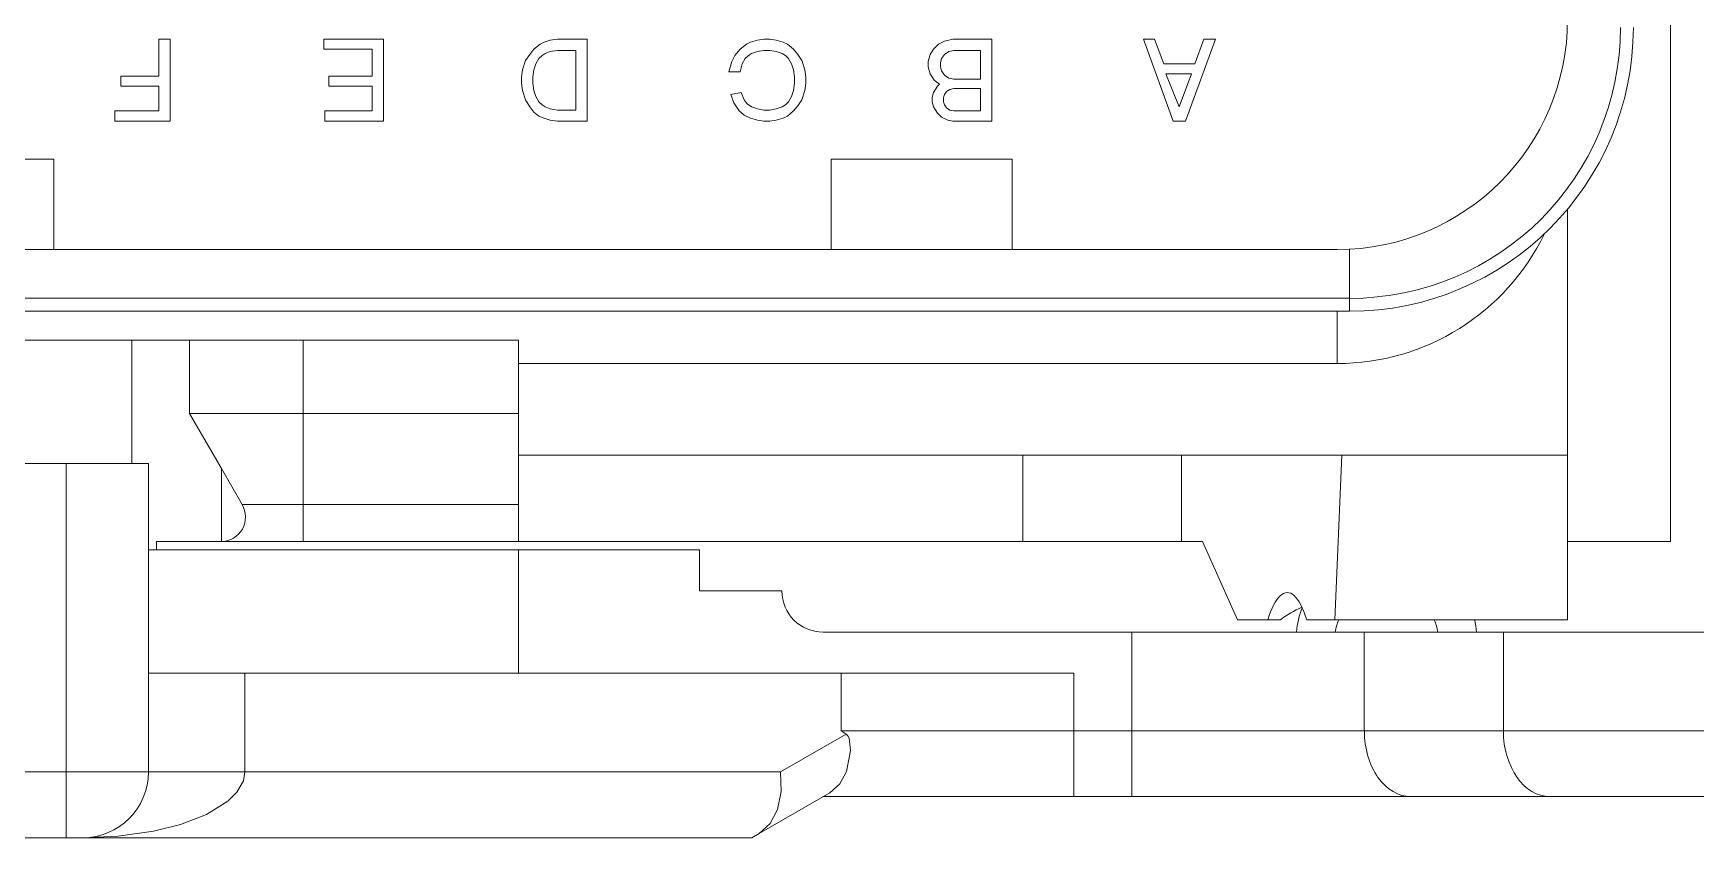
# Model space of a CAD drawing. Header units: inches. Extents: x 47316 to 59086, y 3141 to 11743.
# Drawn here: x 54119.66 to 54139.87, y 9543.84 to 9553.62 of the extents above; entities that cross this region are included whole.
import ezdxf

# ---------------------------------------------------------------- set-up
doc = ezdxf.new("R2010")
doc.units = ezdxf.units.IN
doc.header["$MEASUREMENT"] = 0

msp = doc.modelspace()

# ---------------------------------------------------------------- linework, layer by layer
at = {"color": 0, "lineweight": 15}
for p, q in [((54139.558, 9547.44), (54139.558, 9575.14)), ((54135.658, 9550.398), (54101.458, 9550.398)), ((54135.658, 9550.24), (54101.458, 9550.24)), ((54129.56, 9545.08), (54129.54, 9545.101)), ((54129.574, 9545.05), (54129.56, 9545.08)), ((54129.591, 9544.897), (54129.574, 9545.05)), ((54129.543, 9544.646), (54129.591, 9544.897)), ((54122.23, 9544.64), (54122.212, 9544.534)), ((54128.751, 9544.404), (54128.743, 9544.64)), ((54129.461, 9544.496), (54129.543, 9544.646)), ((54122.134, 9544.395), (54122.024, 9544.285)), ((54122.212, 9544.534), (54122.134, 9544.395)), ((54128.706, 9544.184), (54128.751, 9544.404)), ((54129.34, 9544.388), (54129.461, 9544.496)), ((54122.024, 9544.285), (54121.762, 9544.123)), ((54128.615, 9544.012), (54128.706, 9544.184)), ((54121.447, 9544.002), (54121.121, 9543.921)), ((54121.762, 9544.123), (54121.447, 9544.002)), ((54128.481, 9543.892), (54128.615, 9544.012)), ((54120.691, 9543.86), (54120.258, 9543.84)), ((54121.121, 9543.921), (54120.691, 9543.86))]:
    msp.add_line(p, q, dxfattribs=at)
at = {"color": 0, "lineweight": 15, "ltscale": 0.01125}
msp.add_line((54121.185, 9553.1), (54121.185, 9553.55), dxfattribs=at)
at = {"color": 0, "lineweight": 15, "ltscale": 0.003438}
for p, q in [((54121.185, 9553.55), (54121.323, 9553.55)), ((54133.152, 9553.55), (54133.289, 9553.55)), ((54128.25, 9553.15), (54128.113, 9553.15))]:
    msp.add_line(p, q, dxfattribs=at)
at = {"color": 0, "lineweight": 15, "ltscale": 0.025}
for p, q in [((54121.323, 9553.55), (54121.323, 9552.55)), ((54123.915, 9553.55), (54123.915, 9552.55)), ((54126.393, 9553.55), (54126.393, 9552.55)), ((54131.311, 9553.55), (54131.311, 9552.55)), ((54121.058, 9548.39), (54120.058, 9548.39)), ((54122.938, 9547.44), (54121.938, 9547.44)), ((54128.758, 9546.84), (54127.758, 9546.84)), ((54120.058, 9544.64), (54121.058, 9544.64))]:
    msp.add_line(p, q, dxfattribs=at)
at = {"color": 0, "lineweight": 15, "ltscale": 0.003125}
for p, q in [((54123.19, 9553.425), (54123.19, 9553.55)), ((54120.723, 9552.975), (54120.723, 9553.1)), ((54123.252, 9552.975), (54123.252, 9553.1)), ((54120.648, 9552.55), (54120.648, 9552.675)), ((54123.202, 9552.55), (54123.202, 9552.675))]:
    msp.add_line(p, q, dxfattribs=at)
at = {"color": 0, "lineweight": 15, "ltscale": 0.018125}
msp.add_line((54123.19, 9553.55), (54123.915, 9553.55), dxfattribs=at)
at = {"color": 0, "lineweight": 15, "ltscale": 0.00244}
for p, q in [((54125.743, 9553.425), (54125.818, 9553.487)), ((54128.826, 9553.487), (54128.9, 9553.425)), ((54128.9, 9552.675), (54128.826, 9552.612))]:
    msp.add_line(p, q, dxfattribs=at)
at = {"color": 0, "lineweight": 15, "ltscale": 0.001398}
for p, q in [((54125.818, 9553.487), (54125.868, 9553.512)), ((54128.775, 9553.512), (54128.826, 9553.487)), ((54128.826, 9552.612), (54128.775, 9552.587))]:
    msp.add_line(p, q, dxfattribs=at)
at = {"color": 0, "lineweight": 15, "ltscale": 0.001976}
for p, q in [((54125.868, 9553.512), (54125.943, 9553.537)), ((54128.463, 9553.4), (54128.388, 9553.375)), ((54128.763, 9553.375), (54128.688, 9553.4)), ((54128.388, 9552.725), (54128.463, 9552.7)), ((54125.943, 9552.562), (54125.868, 9552.587))]:
    msp.add_line(p, q, dxfattribs=at)
at = {"color": 0, "lineweight": 15, "ltscale": 0.00221}
for p, q in [((54125.943, 9553.537), (54126.03, 9553.55)), ((54130.599, 9553.425), (54130.661, 9553.487)), ((54126.03, 9553.412), (54125.943, 9553.4)), ((54125.593, 9553.087), (54125.605, 9553.175)), ((54125.743, 9553.175), (54125.73, 9553.087)), ((54128.913, 9553.087), (54128.9, 9553.175)), ((54129.038, 9553.175), (54129.05, 9553.087)), ((54126.03, 9552.55), (54125.943, 9552.562))]:
    msp.add_line(p, q, dxfattribs=at)
at = {"color": 0, "lineweight": 15, "ltscale": 0.009063}
for p, q in [((54126.03, 9553.55), (54126.393, 9553.55)), ((54126.393, 9552.55), (54126.03, 9552.55))]:
    msp.add_line(p, q, dxfattribs=at)
at = {"color": 0, "lineweight": 15, "ltscale": 0.002441}
for p, q in [((54128.25, 9553.425), (54128.326, 9553.487)), ((54128.188, 9553.35), (54128.25, 9553.425))]:
    msp.add_line(p, q, dxfattribs=at)
at = {"color": 0, "lineweight": 15, "ltscale": 0.001397}
msp.add_line((54128.326, 9553.487), (54128.375, 9553.512), dxfattribs=at)
at = {"color": 0, "lineweight": 15, "ltscale": 0.002275}
for p, q in [((54128.375, 9553.512), (54128.463, 9553.537)), ((54128.688, 9553.537), (54128.775, 9553.512)), ((54128.463, 9552.562), (54128.375, 9552.587)), ((54128.775, 9552.587), (54128.688, 9552.562))]:
    msp.add_line(p, q, dxfattribs=at)
at = {"color": 0, "lineweight": 15, "ltscale": 0.001901}
for p, q in [((54128.463, 9553.537), (54128.538, 9553.55)), ((54128.613, 9553.55), (54128.688, 9553.537)), ((54128.538, 9553.412), (54128.463, 9553.4)), ((54128.688, 9553.4), (54128.613, 9553.412)), ((54128.463, 9552.7), (54128.538, 9552.687)), ((54128.613, 9552.687), (54128.688, 9552.7)), ((54128.538, 9552.55), (54128.463, 9552.562)), ((54128.688, 9552.562), (54128.613, 9552.55))]:
    msp.add_line(p, q, dxfattribs=at)
at = {"color": 0, "lineweight": 15, "ltscale": 0.001875}
for p, q in [((54128.538, 9553.55), (54128.613, 9553.55)), ((54128.613, 9553.412), (54128.538, 9553.412)), ((54125.593, 9553.012), (54125.593, 9553.087)), ((54125.73, 9553.087), (54125.73, 9553.012)), ((54128.913, 9553.012), (54128.913, 9553.087)), ((54129.05, 9553.087), (54129.05, 9553.012)), ((54128.538, 9552.687), (54128.613, 9552.687)), ((54128.613, 9552.55), (54128.538, 9552.55))]:
    msp.add_line(p, q, dxfattribs=at)
at = {"color": 0, "lineweight": 15, "ltscale": 0.002096}
for p, q in [((54130.661, 9553.487), (54130.736, 9553.525)), ((54130.774, 9552.562), (54130.699, 9552.6))]:
    msp.add_line(p, q, dxfattribs=at)
at = {"color": 0, "lineweight": 15, "ltscale": 0.002576}
msp.add_line((54130.736, 9553.525), (54130.836, 9553.55), dxfattribs=at)
at = {"color": 0, "lineweight": 15, "ltscale": 0.011875}
for p, q in [((54130.836, 9553.55), (54131.311, 9553.55)), ((54131.311, 9552.55), (54130.836, 9552.55))]:
    msp.add_line(p, q, dxfattribs=at)
at = {"color": 0, "lineweight": 15, "ltscale": 0.026592}
for p, q in [((54133.514, 9552.55), (54133.152, 9553.55)), ((54134.027, 9553.55), (54133.664, 9552.55))]:
    msp.add_line(p, q, dxfattribs=at)
at = {"color": 0, "lineweight": 15, "ltscale": 0.00801}
for p, q in [((54133.289, 9553.55), (54133.402, 9553.25)), ((54133.777, 9553.25), (54133.889, 9553.55))]:
    msp.add_line(p, q, dxfattribs=at)
at = {"color": 0, "lineweight": 15, "ltscale": 0.003437}
msp.add_line((54133.889, 9553.55), (54134.027, 9553.55), dxfattribs=at)
at = {"color": 0, "lineweight": 15, "ltscale": 0.014688}
msp.add_line((54123.777, 9553.425), (54123.19, 9553.425), dxfattribs=at)
at = {"color": 0, "lineweight": 15, "ltscale": 0.008125}
for p, q in [((54123.777, 9553.1), (54123.777, 9553.425)), ((54131.174, 9553.412), (54130.849, 9553.412)), ((54130.849, 9553.062), (54131.174, 9553.062)), ((54131.174, 9552.95), (54130.849, 9552.95)), ((54130.849, 9552.675), (54131.174, 9552.675))]:
    msp.add_line(p, q, dxfattribs=at)
at = {"color": 0, "lineweight": 15, "ltscale": 0.002964}
for p, q in [((54125.605, 9553.175), (54125.643, 9553.287)), ((54129, 9553.287), (54129.038, 9553.175)), ((54125.643, 9552.812), (54125.605, 9552.925)), ((54129.038, 9552.925), (54129, 9552.812))]:
    msp.add_line(p, q, dxfattribs=at)
at = {"color": 0, "lineweight": 15, "ltscale": 0.002254}
for p, q in [((54125.643, 9553.287), (54125.693, 9553.362)), ((54128.951, 9553.362), (54129, 9553.287)), ((54130.611, 9553.05), (54130.561, 9553.125)), ((54130.599, 9552.9), (54130.649, 9552.975)), ((54129, 9552.812), (54128.951, 9552.737)), ((54130.649, 9552.65), (54130.599, 9552.725))]:
    msp.add_line(p, q, dxfattribs=at)
at = {"color": 0, "lineweight": 15, "ltscale": 0.002001}
for p, q in [((54125.693, 9553.362), (54125.743, 9553.425)), ((54128.9, 9553.425), (54128.951, 9553.362)), ((54130.674, 9553), (54130.611, 9553.05)), ((54125.743, 9552.662), (54125.693, 9552.725)), ((54125.805, 9552.612), (54125.743, 9552.662)), ((54128.3, 9552.625), (54128.238, 9552.675)), ((54128.951, 9552.737), (54128.9, 9552.675))]:
    msp.add_line(p, q, dxfattribs=at)
at = {"color": 0, "lineweight": 15, "ltscale": 0.001822}
for p, q in [((54125.805, 9553.312), (54125.768, 9553.25)), ((54128.313, 9553.312), (54128.275, 9553.25)), ((54128.875, 9553.25), (54128.838, 9553.312)), ((54130.561, 9553.362), (54130.599, 9553.425)), ((54125.768, 9552.85), (54125.805, 9552.787)), ((54128.838, 9552.787), (54128.875, 9552.85))]:
    msp.add_line(p, q, dxfattribs=at)
at = {"color": 0, "lineweight": 15, "ltscale": 0.001325}
for p, q in [((54125.843, 9553.35), (54125.805, 9553.312)), ((54125.805, 9552.787), (54125.843, 9552.75))]:
    msp.add_line(p, q, dxfattribs=at)
at = {"color": 0, "lineweight": 15, "ltscale": 0.001127}
for p, q in [((54125.88, 9553.375), (54125.843, 9553.35)), ((54128.388, 9553.375), (54128.351, 9553.35)), ((54128.8, 9553.35), (54128.763, 9553.375)), ((54130.799, 9552.937), (54130.761, 9552.912)), ((54125.843, 9552.75), (54125.88, 9552.725)), ((54128.763, 9552.725), (54128.8, 9552.75)), ((54130.736, 9552.75), (54130.761, 9552.712))]:
    msp.add_line(p, q, dxfattribs=at)
at = {"color": 0, "lineweight": 15, "ltscale": 0.001683}
for p, q in [((54125.943, 9553.4), (54125.88, 9553.375)), ((54125.88, 9552.725), (54125.943, 9552.7)), ((54125.868, 9552.587), (54125.805, 9552.612))]:
    msp.add_line(p, q, dxfattribs=at)
at = {"color": 0, "lineweight": 15, "ltscale": 0.005625}
for p, q in [((54126.255, 9553.412), (54126.03, 9553.412)), ((54126.03, 9552.687), (54126.255, 9552.687))]:
    msp.add_line(p, q, dxfattribs=at)
at = {"color": 0, "lineweight": 15, "ltscale": 0.018124}
msp.add_line((54126.255, 9552.687), (54126.255, 9553.412), dxfattribs=at)
at = {"color": 0, "lineweight": 15, "ltscale": 0.003263}
msp.add_line((54128.113, 9553.15), (54128.15, 9553.275), dxfattribs=at)
at = {"color": 0, "lineweight": 15, "ltscale": 0.002097}
for p, q in [((54128.15, 9553.275), (54128.188, 9553.35)), ((54128.375, 9552.587), (54128.3, 9552.625))]:
    msp.add_line(p, q, dxfattribs=at)
at = {"color": 0, "lineweight": 15, "ltscale": 0.001326}
for p, q in [((54128.351, 9553.35), (54128.313, 9553.312)), ((54128.838, 9553.312), (54128.8, 9553.35)), ((54128.8, 9552.75), (54128.838, 9552.787))]:
    msp.add_line(p, q, dxfattribs=at)
at = {"color": 0, "lineweight": 15, "ltscale": 0.002276}
msp.add_line((54130.536, 9553.275), (54130.561, 9553.362), dxfattribs=at)
at = {"color": 0, "lineweight": 15, "ltscale": 0.001563}
for p, q in [((54130.536, 9553.212), (54130.536, 9553.275)), ((54130.736, 9553.112), (54130.786, 9553.075)), ((54128.338, 9552.762), (54128.388, 9552.725))]:
    msp.add_line(p, q, dxfattribs=at)
at = {"color": 0, "lineweight": 15, "ltscale": 0.00129}
msp.add_line((54130.699, 9553.312), (54130.686, 9553.262), dxfattribs=at)
at = {"color": 0, "lineweight": 15, "ltscale": 0.00125}
for p, q in [((54130.686, 9553.262), (54130.686, 9553.212)), ((54130.586, 9552.787), (54130.586, 9552.837)), ((54130.724, 9552.837), (54130.724, 9552.787))]:
    msp.add_line(p, q, dxfattribs=at)
at = {"color": 0, "lineweight": 15, "ltscale": 0.001562}
for p, q in [((54130.736, 9553.362), (54130.699, 9553.312)), ((54130.786, 9553.4), (54130.736, 9553.362)), ((54130.699, 9553.162), (54130.736, 9553.112))]:
    msp.add_line(p, q, dxfattribs=at)
at = {"color": 0, "lineweight": 15, "ltscale": 0.001594}
for p, q in [((54130.849, 9553.412), (54130.786, 9553.4)), ((54130.586, 9552.837), (54130.599, 9552.9)), ((54130.599, 9552.725), (54130.586, 9552.787)), ((54130.836, 9552.55), (54130.774, 9552.562))]:
    msp.add_line(p, q, dxfattribs=at)
at = {"color": 0, "lineweight": 15, "ltscale": 0.008749}
msp.add_line((54131.174, 9553.062), (54131.174, 9553.412), dxfattribs=at)
at = {"color": 0, "lineweight": 15, "ltscale": 0.011562}
for p, q in [((54120.723, 9553.1), (54121.185, 9553.1)), ((54121.185, 9552.975), (54120.723, 9552.975))]:
    msp.add_line(p, q, dxfattribs=at)
at = {"color": 0, "lineweight": 15, "ltscale": 0.013126}
for p, q in [((54123.252, 9553.1), (54123.777, 9553.1)), ((54123.777, 9552.975), (54123.252, 9552.975))]:
    msp.add_line(p, q, dxfattribs=at)
at = {"color": 0, "lineweight": 15, "ltscale": 0.001977}
for p, q in [((54125.768, 9553.25), (54125.743, 9553.175)), ((54128.9, 9553.175), (54128.875, 9553.25)), ((54125.743, 9552.925), (54125.768, 9552.85)), ((54128.875, 9552.85), (54128.9, 9552.925)), ((54128.688, 9552.7), (54128.763, 9552.725))]:
    msp.add_line(p, q, dxfattribs=at)
at = {"color": 0, "lineweight": 15, "ltscale": 0.002578}
msp.add_line((54128.275, 9553.25), (54128.25, 9553.15), dxfattribs=at)
at = {"color": 0, "lineweight": 15, "ltscale": 0.002274}
msp.add_line((54130.561, 9553.125), (54130.536, 9553.212), dxfattribs=at)
at = {"color": 0, "lineweight": 15, "ltscale": 0.001288}
for p, q in [((54130.686, 9553.212), (54130.699, 9553.162)), ((54130.849, 9552.95), (54130.799, 9552.937)), ((54130.799, 9552.687), (54130.849, 9552.675))]:
    msp.add_line(p, q, dxfattribs=at)
at = {"color": 0, "lineweight": 15, "ltscale": 0.001593}
msp.add_line((54130.786, 9553.075), (54130.849, 9553.062), dxfattribs=at)
at = {"color": 0, "lineweight": 15, "ltscale": 0.009375}
msp.add_line((54133.402, 9553.25), (54133.777, 9553.25), dxfattribs=at)
at = {"color": 0, "lineweight": 15, "ltscale": 0.007812}
msp.add_line((54133.739, 9553.125), (54133.427, 9553.125), dxfattribs=at)
at = {"color": 0, "lineweight": 15, "ltscale": 0.010794}
msp.add_line((54133.427, 9553.125), (54133.589, 9552.725), dxfattribs=at)
at = {"color": 0, "lineweight": 15, "ltscale": 0.010681}
msp.add_line((54133.589, 9552.725), (54133.739, 9553.125), dxfattribs=at)
at = {"color": 0, "lineweight": 15, "ltscale": 0.0075}
for p, q in [((54121.185, 9552.675), (54121.185, 9552.975)), ((54123.777, 9552.675), (54123.777, 9552.975)), ((54122.938, 9547.74), (54122.938, 9547.44)), ((54125.558, 9547.44), (54125.558, 9547.74))]:
    msp.add_line(p, q, dxfattribs=at)
at = {"color": 0, "lineweight": 15, "ltscale": 0.002209}
for p, q in [((54125.605, 9552.925), (54125.593, 9553.012)), ((54125.73, 9553.012), (54125.743, 9552.925)), ((54128.9, 9552.925), (54128.913, 9553.012)), ((54129.05, 9553.012), (54129.038, 9552.925)), ((54125.943, 9552.7), (54126.03, 9552.687))]:
    msp.add_line(p, q, dxfattribs=at)
at = {"color": 0, "lineweight": 15, "ltscale": 0.003187}
msp.add_line((54128.138, 9552.875), (54128.263, 9552.9), dxfattribs=at)
at = {"color": 0, "lineweight": 15, "ltscale": 0.002671}
msp.add_line((54128.175, 9552.775), (54128.138, 9552.875), dxfattribs=at)
at = {"color": 0, "lineweight": 15, "ltscale": 0.002379}
msp.add_line((54128.263, 9552.9), (54128.3, 9552.812), dxfattribs=at)
at = {"color": 0, "lineweight": 15, "ltscale": 0.000884747}
msp.add_line((54130.649, 9552.975), (54130.674, 9553), dxfattribs=at)
at = {"color": 0, "lineweight": 15, "ltscale": 0.000989177}
msp.add_line((54130.736, 9552.875), (54130.724, 9552.837), dxfattribs=at)
at = {"color": 0, "lineweight": 15, "ltscale": 0.001126}
for p, q in [((54130.761, 9552.912), (54130.736, 9552.875)), ((54130.761, 9552.712), (54130.799, 9552.687))]:
    msp.add_line(p, q, dxfattribs=at)
at = {"color": 0, "lineweight": 15, "ltscale": 0.006874}
msp.add_line((54131.174, 9552.675), (54131.174, 9552.95), dxfattribs=at)
at = {"color": 0, "lineweight": 15, "ltscale": 0.013437}
msp.add_line((54120.648, 9552.675), (54121.185, 9552.675), dxfattribs=at)
at = {"color": 0, "lineweight": 15, "ltscale": 0.014375}
msp.add_line((54123.202, 9552.675), (54123.777, 9552.675), dxfattribs=at)
at = {"color": 0, "lineweight": 15, "ltscale": 0.00252}
msp.add_line((54125.693, 9552.725), (54125.643, 9552.812), dxfattribs=at)
at = {"color": 0, "lineweight": 15, "ltscale": 0.002948}
msp.add_line((54128.238, 9552.675), (54128.175, 9552.775), dxfattribs=at)
at = {"color": 0, "lineweight": 15, "ltscale": 0.001564}
msp.add_line((54128.3, 9552.812), (54128.338, 9552.762), dxfattribs=at)
at = {"color": 0, "lineweight": 15, "ltscale": 0.001768}
msp.add_line((54130.699, 9552.6), (54130.649, 9552.65), dxfattribs=at)
at = {"color": 0, "lineweight": 15, "ltscale": 0.000987729}
msp.add_line((54130.724, 9552.787), (54130.736, 9552.75), dxfattribs=at)
at = {"color": 0, "lineweight": 15, "ltscale": 0.016875}
msp.add_line((54121.323, 9552.55), (54120.648, 9552.55), dxfattribs=at)
at = {"color": 0, "lineweight": 15, "ltscale": 0.017812}
msp.add_line((54123.915, 9552.55), (54123.202, 9552.55), dxfattribs=at)
at = {"color": 0, "lineweight": 15, "ltscale": 0.00375}
msp.add_line((54133.664, 9552.55), (54133.514, 9552.55), dxfattribs=at)
at = {"color": 0, "lineweight": 15, "ltscale": 0.0675}
for p, q in [((54119.908, 9552.09), (54117.208, 9552.09)), ((54119.908, 9550.99), (54117.208, 9550.99))]:
    msp.add_line(p, q, dxfattribs=at)
at = {"color": 0, "lineweight": 15, "ltscale": 0.027499}
for p, q in [((54119.908, 9552.09), (54119.908, 9550.99)), ((54129.358, 9550.99), (54129.358, 9552.09)), ((54131.558, 9550.99), (54131.558, 9552.09))]:
    msp.add_line(p, q, dxfattribs=at)
at = {"color": 0, "lineweight": 15, "ltscale": 0.055}
for p, q in [((54131.558, 9552.09), (54129.358, 9552.09)), ((54129.358, 9550.99), (54131.558, 9550.99)), ((54127.758, 9547.34), (54125.558, 9547.34))]:
    msp.add_line(p, q, dxfattribs=at)
at = {"color": 0, "lineweight": 15, "ltscale": 0.074773}
msp.add_line((54138.308, 9548.49), (54138.308, 9551.481), dxfattribs=at)
at = {"color": 0, "lineweight": 15, "ltscale": 0.23625}
msp.add_line((54119.908, 9550.99), (54129.358, 9550.99), dxfattribs=at)
at = {"color": 0, "lineweight": 15, "ltscale": 0.09875}
msp.add_line((54131.558, 9550.99), (54135.508, 9550.99), dxfattribs=at)
at = {"color": 0, "lineweight": 15, "ltscale": 0.014922}
msp.add_line((54135.658, 9550.994), (54135.658, 9550.398), dxfattribs=at)
at = {"color": 0, "lineweight": 15, "ltscale": 0.015892}
msp.add_line((54135.508, 9550.24), (54135.508, 9549.605), dxfattribs=at)
at = {"color": 0, "lineweight": 15, "ltscale": 0.003929}
msp.add_line((54135.658, 9550.24), (54135.658, 9550.398), dxfattribs=at)
at = {"color": 0, "lineweight": 15, "ltscale": 0.35}
msp.add_line((54125.558, 9549.89), (54111.558, 9549.89), dxfattribs=at)
at = {"color": 0, "lineweight": 15, "ltscale": 0.0375}
for p, q in [((54120.858, 9548.39), (54120.858, 9549.89)), ((54125.558, 9547.34), (54125.558, 9545.84))]:
    msp.add_line(p, q, dxfattribs=at)
at = {"color": 0, "lineweight": 15, "ltscale": 0.022278}
for p, q in [((54121.558, 9548.999), (54121.558, 9549.89)), ((54122.938, 9548.999), (54122.938, 9549.89))]:
    msp.add_line(p, q, dxfattribs=at)
at = {"color": 0, "lineweight": 15, "ltscale": 0.007141}
msp.add_line((54125.558, 9549.605), (54125.558, 9549.89), dxfattribs=at)
at = {"color": 0, "lineweight": 15, "ltscale": 0.24875}
msp.add_line((54125.558, 9549.605), (54135.508, 9549.605), dxfattribs=at)
at = {"color": 0, "lineweight": 15, "ltscale": 0.027858}
msp.add_line((54125.558, 9548.49), (54125.558, 9549.605), dxfattribs=at)
at = {"color": 0, "lineweight": 15, "ltscale": 0.034509}
msp.add_line((54122.938, 9548.999), (54121.558, 9548.999), dxfattribs=at)
at = {"color": 0, "lineweight": 15, "ltscale": 0.019374}
msp.add_line((54121.945, 9548.328), (54121.558, 9548.999), dxfattribs=at)
at = {"color": 0, "lineweight": 15, "ltscale": 0.027722}
msp.add_line((54122.938, 9547.89), (54122.938, 9548.999), dxfattribs=at)
at = {"color": 0, "lineweight": 15, "ltscale": 0.065491}
for p, q in [((54125.558, 9548.999), (54122.938, 9548.999)), ((54125.558, 9547.89), (54122.938, 9547.89)), ((54122.938, 9547.44), (54125.558, 9547.44))]:
    msp.add_line(p, q, dxfattribs=at)
at = {"color": 0, "lineweight": 15, "ltscale": 0.015001}
msp.add_line((54125.558, 9548.49), (54125.558, 9547.89), dxfattribs=at)
at = {"color": 0, "lineweight": 15, "ltscale": 0.31875}
msp.add_line((54138.308, 9548.49), (54125.558, 9548.49), dxfattribs=at)
at = {"color": 0, "lineweight": 15, "ltscale": 0.02625}
for p, q in [((54131.685, 9548.49), (54131.685, 9547.44)), ((54133.617, 9547.44), (54133.617, 9548.49))]:
    msp.add_line(p, q, dxfattribs=at)
at = {"color": 0, "lineweight": 15, "ltscale": 0.050042}
msp.add_line((54135.481, 9546.49), (54135.563, 9548.49), dxfattribs=at)
at = {"color": 0, "lineweight": 15, "ltscale": 0.05}
msp.add_line((54138.308, 9546.49), (54138.308, 9548.49), dxfattribs=at)
at = {"color": 0, "lineweight": 15, "ltscale": 0.126526}
for p, q in [((54114.997, 9548.39), (54120.058, 9548.39)), ((54120.058, 9544.64), (54114.997, 9544.64)), ((54114.997, 9543.84), (54120.058, 9543.84))]:
    msp.add_line(p, q, dxfattribs=at)
at = {"color": 0, "lineweight": 15, "ltscale": 0.09375}
for p, q in [((54120.058, 9548.39), (54120.058, 9544.64)), ((54121.058, 9544.64), (54121.058, 9548.39))]:
    msp.add_line(p, q, dxfattribs=at)
at = {"color": 0, "lineweight": 15, "ltscale": 0.022191}
msp.add_line((54121.945, 9548.328), (54121.945, 9547.44), dxfattribs=at)
at = {"color": 0, "lineweight": 15, "ltscale": 0.012636}
msp.add_line((54122.198, 9547.89), (54121.945, 9548.328), dxfattribs=at)
at = {"color": 0, "lineweight": 15, "ltscale": 0.018504}
msp.add_line((54122.938, 9547.89), (54122.198, 9547.89), dxfattribs=at)
at = {"color": 0, "lineweight": 15, "ltscale": 0.003749}
for p, q in [((54122.938, 9547.89), (54122.938, 9547.74)), ((54125.558, 9547.74), (54125.558, 9547.89))]:
    msp.add_line(p, q, dxfattribs=at)
at = {"color": 0, "lineweight": 15, "ltscale": 0.019509}
msp.add_line((54121.938, 9547.44), (54121.158, 9547.44), dxfattribs=at)
at = {"color": 0, "lineweight": 15, "ltscale": 0.002501}
msp.add_line((54121.158, 9547.34), (54121.158, 9547.44), dxfattribs=at)
at = {"color": 0, "lineweight": 15, "ltscale": 0.000177765}
msp.add_line((54121.945, 9547.44), (54121.938, 9547.44), dxfattribs=at)
at = {"color": 0, "lineweight": 15, "ltscale": 0.153174}
msp.add_line((54125.558, 9547.44), (54131.685, 9547.44), dxfattribs=at)
at = {"color": 0, "lineweight": 15, "ltscale": 0.048296}
msp.add_line((54133.617, 9547.44), (54131.685, 9547.44), dxfattribs=at)
at = {"color": 0, "lineweight": 15, "ltscale": 0.006322}
msp.add_line((54133.87, 9547.44), (54133.617, 9547.44), dxfattribs=at)
at = {"color": 0, "lineweight": 15, "ltscale": 0.026044}
msp.add_line((54133.87, 9547.44), (54134.297, 9546.49), dxfattribs=at)
at = {"color": 0, "lineweight": 15, "ltscale": 0.03125}
msp.add_line((54139.558, 9547.44), (54138.308, 9547.44), dxfattribs=at)
at = {"color": 0, "lineweight": 15, "ltscale": 0.1125}
msp.add_line((54121.058, 9547.34), (54125.558, 9547.34), dxfattribs=at)
at = {"color": 0, "lineweight": 15, "ltscale": 0.0125}
msp.add_line((54127.758, 9546.84), (54127.758, 9547.34), dxfattribs=at)
at = {"color": 0, "lineweight": 15, "ltscale": 0.000450145}
msp.add_line((54134.801, 9546.769), (54134.814, 9546.782), dxfattribs=at)
at = {"color": 0, "lineweight": 15, "ltscale": 0.009163}
msp.add_line((54134.664, 9546.49), (54134.297, 9546.49), dxfattribs=at)
at = {"color": 0, "lineweight": 15, "ltscale": 0.003844}
msp.add_line((54134.664, 9546.49), (54134.817, 9546.49), dxfattribs=at)
at = {"color": 0, "lineweight": 15, "ltscale": 0.008588}
msp.add_line((54135.481, 9546.49), (54135.137, 9546.49), dxfattribs=at)
at = {"color": 0, "lineweight": 15, "ltscale": 0.070676}
msp.add_line((54135.481, 9546.49), (54138.308, 9546.49), dxfattribs=at)
at = {"color": 0, "lineweight": 15, "ltscale": 0.093799}
msp.add_line((54133.01, 9546.34), (54129.258, 9546.34), dxfattribs=at)
at = {"color": 0, "lineweight": 15, "ltscale": 0.03}
for p, q in [((54133.01, 9546.34), (54133.01, 9545.14)), ((54135.838, 9545.14), (54135.838, 9546.34)), ((54137.528, 9546.34), (54137.528, 9545.14)), ((54122.23, 9544.64), (54122.23, 9545.84))]:
    msp.add_line(p, q, dxfattribs=at)
at = {"color": 0, "lineweight": 15, "ltscale": 0.070711}
for p, q in [((54133.01, 9546.34), (54135.838, 9546.34)), ((54129.478, 9545.84), (54132.306, 9545.84)), ((54132.306, 9545.14), (54129.478, 9545.14)), ((54135.838, 9545.14), (54133.01, 9545.14))]:
    msp.add_line(p, q, dxfattribs=at)
at = {"color": 0, "lineweight": 15, "ltscale": 0.042242}
for p, q in [((54135.838, 9546.34), (54137.528, 9546.34)), ((54137.528, 9545.14), (54135.838, 9545.14)), ((54138.094, 9544.34), (54136.404, 9544.34))]:
    msp.add_line(p, q, dxfattribs=at)
at = {"color": 0, "lineweight": 15, "ltscale": 0.049498}
for p, q in [((54139.508, 9546.34), (54137.528, 9546.34)), ((54137.528, 9545.14), (54139.508, 9545.14))]:
    msp.add_line(p, q, dxfattribs=at)
at = {"color": 0, "lineweight": 15, "ltscale": 0.049497}
for p, q in [((54141.488, 9546.34), (54139.508, 9546.34)), ((54139.508, 9545.14), (54141.488, 9545.14))]:
    msp.add_line(p, q, dxfattribs=at)
at = {"color": 0, "lineweight": 15, "ltscale": 0.029289}
for p, q in [((54121.058, 9545.84), (54122.23, 9545.84)), ((54122.23, 9544.64), (54121.058, 9544.64))]:
    msp.add_line(p, q, dxfattribs=at)
at = {"color": 0, "lineweight": 15, "ltscale": 0.1812}
msp.add_line((54122.23, 9545.84), (54129.478, 9545.84), dxfattribs=at)
at = {"color": 0, "lineweight": 15, "ltscale": 0.0175}
for p, q in [((54129.478, 9545.84), (54129.478, 9545.14)), ((54132.306, 9545.14), (54132.306, 9545.84))]:
    msp.add_line(p, q, dxfattribs=at)
at = {"color": 0, "lineweight": 15, "ltscale": 0.023013}
msp.add_line((54128.743, 9544.64), (54129.54, 9545.101), dxfattribs=at)
at = {"color": 0, "lineweight": 15, "ltscale": 0.00186}
msp.add_line((54129.478, 9545.14), (54129.54, 9545.101), dxfattribs=at)
at = {"color": 0, "lineweight": 15, "ltscale": 0.017599}
for p, q in [((54133.01, 9545.14), (54132.306, 9545.14)), ((54132.306, 9544.34), (54133.01, 9544.34))]:
    msp.add_line(p, q, dxfattribs=at)
at = {"color": 0, "lineweight": 15, "ltscale": 0.02}
for p, q in [((54132.306, 9545.14), (54132.306, 9544.34)), ((54133.01, 9544.34), (54133.01, 9545.14)), ((54120.058, 9544.64), (54120.058, 9543.84))]:
    msp.add_line(p, q, dxfattribs=at)
at = {"color": 0, "lineweight": 15, "ltscale": 0.162843}
msp.add_line((54128.743, 9544.64), (54122.23, 9544.64), dxfattribs=at)
at = {"color": 0, "lineweight": 15, "ltscale": 0.024787}
msp.add_line((54129.34, 9544.388), (54128.481, 9543.892), dxfattribs=at)
at = {"color": 0, "lineweight": 15, "ltscale": 0.0762}
msp.add_line((54132.306, 9544.34), (54129.258, 9544.34), dxfattribs=at)
at = {"color": 0, "lineweight": 15, "ltscale": 0.084853}
msp.add_line((54136.404, 9544.34), (54133.01, 9544.34), dxfattribs=at)
at = {"color": 0, "lineweight": 15, "ltscale": 0.035355}
for p, q in [((54138.094, 9544.34), (54139.508, 9544.34)), ((54139.508, 9544.34), (54140.922, 9544.34))]:
    msp.add_line(p, q, dxfattribs=at)
at = {"color": 0, "lineweight": 15, "ltscale": 0.005}
msp.add_line((54120.058, 9543.84), (54120.258, 9543.84), dxfattribs=at)
at = {"color": 0, "lineweight": 15, "ltscale": 0.203349}
msp.add_line((54128.392, 9543.84), (54120.258, 9543.84), dxfattribs=at)
at = {"color": 0, "lineweight": 15, "ltscale": 0.002583}
msp.add_line((54128.481, 9543.892), (54128.392, 9543.84), dxfattribs=at)
at = {"color": 0, "lineweight": 15}
for centre, radius, start, end in [((54135.508, 9553.79), 2.8, 270, 0), ((54135.658, 9553.69), 3.45, 270, 0), ((54135.658, 9553.69), 3.293, 270, 0), ((54135.508, 9552.405), 2.8, 270, 334.117), ((54121.938, 9547.74), 0.3, 271.3574, 30), ((54129.258, 9546.84), 0.5, 180, 270), ((54135.73, 9545.214), 1.57, 114.4792, 125.5585), ((54136.108, 9546.24), 1.1, 158.8402, 174.7841), ((54136.108, 9546.24), 0.632, 156.7164, 170.9026), ((54136.108, 9546.24), 0.632, 9.0974, 23.2836), ((54136.108, 9546.24), 1.1, 5.2159, 13.1365), ((54120.258, 9544.64), 0.8, 270, 0)]:
    msp.add_arc(centre, radius, start, end, dxfattribs=at)
for centre, major_axis, ratio, start_param, end_param in [((54134.901, 9545.39), (0, 1.431), 0.258819, 5.589261, 6.519597), ((54134.901, 9545.39), (0, 1.431), 0.258819, 0.236412, 0.693924), ((54136.404, 9545.14), (0, 0.8), 0.707107, 1.570796, 3.141593), ((54138.094, 9545.14), (0, -0.8), 0.707107, 4.712389, 6.283185)]:
    msp.add_ellipse(centre, major_axis=major_axis, ratio=ratio, start_param=start_param, end_param=end_param, dxfattribs=at)

doc.saveas('drawing.dxf')
